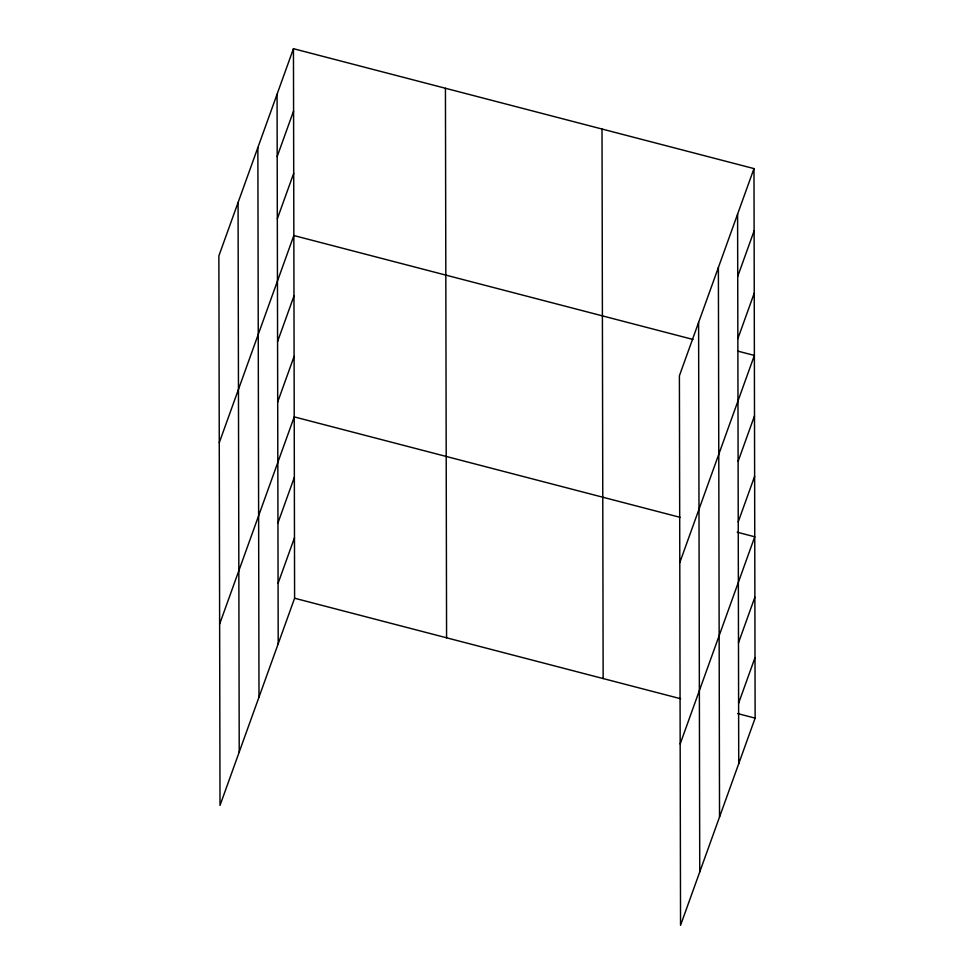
<?xml version="1.0" encoding="UTF-8"?>
<svg xmlns="http://www.w3.org/2000/svg" width="974" height="974" viewBox="0 0 974 974"><rect width="100%" height="100%" fill="white"/><g stroke="black" fill="none" stroke-linecap="round" stroke-linejoin="round"><path stroke-width="1.46" d="M293.454 48.7L218.87 255.87L220.014 805.401L294.598 598.231L293.454 48.7L753.986 168.599L755.13 718.13L680.546 925.3L679.402 375.769L753.986 168.599M277.188 156.522L293.588 110.975M277.322 218.797L293.722 173.262M219.26 442.72L293.844 235.538L693.001 339.451M277.578 341.533L293.978 295.986M277.7 401.982L294.099 356.435M219.637 624.066L294.221 416.884L680.229 517.377M277.955 522.88L294.343 477.333M278.077 583.329L294.477 537.782M737.72 276.409L754.12 230.875M737.854 338.696L754.241 293.15M679.791 562.607L754.375 355.437L738.304 351.249M738.109 461.42L754.497 415.886M738.231 521.869L754.631 476.335M680.169 743.953L754.753 536.784L737.221 532.218M738.487 642.767L754.874 597.232M738.609 703.216L754.996 657.681M294.598 598.231L680.607 698.723M737.586 713.565L755.13 718.13M737.598 214.134L738.73 763.665M718.386 267.473L719.53 817.003M698.601 322.431L699.746 871.961M602.017 129.031L603.149 678.561M445.435 88.269L446.579 637.8M277.066 94.235L278.199 643.777M257.867 147.573L258.999 697.116M238.07 202.531L239.214 752.062"/></g></svg>
